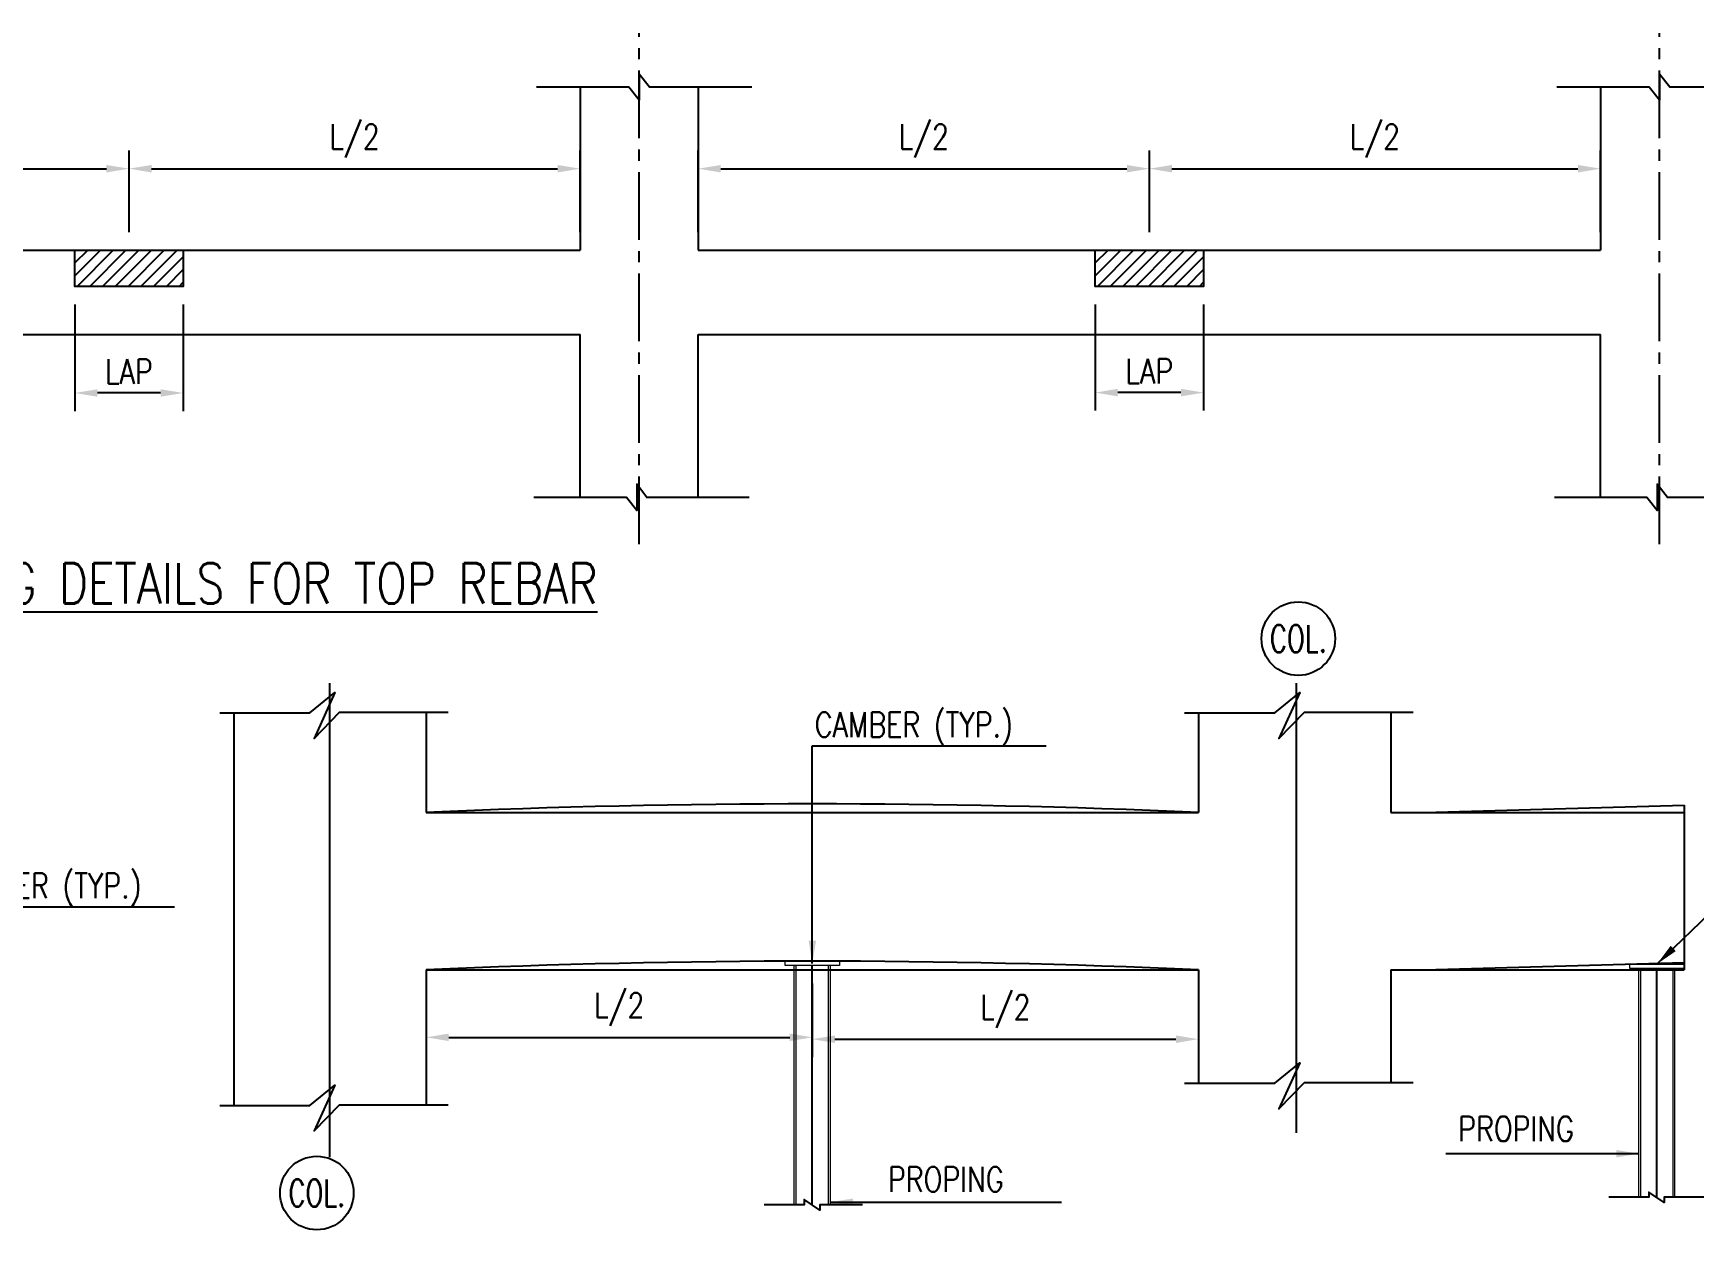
# Model space of a CAD drawing. Extents: x 345615 to 1272425, y -526289 to -156124.
# Drawn here: x 501467 to 519871, y -316564 to -303302 of the extents above; entities that cross this region are included whole.
import ezdxf
from ezdxf.enums import TextEntityAlignment as Align
from ezdxf.lldxf.tags import DXFTag

# ---------------------------------------------------------------- set-up
doc = ezdxf.new("R2010")
doc.units = 0
doc.header["$LTSCALE"] = 500
doc.header["$MEASUREMENT"] = 0
doc.header["$PDMODE"] = 35
doc.header["$PDSIZE"] = -15
doc.linetypes.add('CENTER2', pattern=[1.125, 0.75, -0.125, 0.125, -0.125])
doc.layers.get('DEFPOINTS').update_dxf_attribs({"color": 4})
for name, color, linetype in [('BEAM', 4, 'Continuous'), ('CEN', 8, 'CENTER'), ('col & circal', 8, 'CENTER2'), ('CUTOUT2', 9, 'Continuous'), ('DIM', 5, 'Continuous'), ('hat', 8, 'Continuous'), ('S-COLUMN', 1, 'Continuous'), ('S-COLUMN CIRCLE', 9, 'Continuous'), ('S-COLUMN NO', 2, 'Continuous'), ('S-CONCRET LINE', 4, 'Continuous'), ('S-DIM-1', 5, 'Continuous'), ('S-GRIDE LINE', 8, 'CENTER'), ('S-R.C.C. PILE CAP', 40, 'Continuous'), ('S-REINFORCEMENT', 6, 'Continuous'), ('S-TEXT-1', 4, 'Continuous'), ('S-TITLE', 6, 'Continuous')]:
    doc.layers.add(name, color=color, linetype=linetype)
doc.styles.add('ROMANS', font='simplex.shx', dxfattribs={"width": 0.8, "height": 275, "bigfont": 'bigfont.shx'})
doc.styles.add('ROMENT', font='simplex.shx', dxfattribs={"bigfont": 'bigfont.shx'})
tags = doc.linetypes.add('CENTER', pattern=[2, 1.25, -0.25, 0.25, -0.25]).pattern_tags.tags
tags[10:11] = [DXFTag(74, 4), DXFTag(75, 0), DXFTag(340, '0'), DXFTag(46, 1.0), DXFTag(50, 0.0), DXFTag(44, 0.0), DXFTag(45, 0.0)]
tags[8:9] = [DXFTag(74, 4), DXFTag(75, 0), DXFTag(340, '0'), DXFTag(46, 1.0), DXFTag(50, 0.0), DXFTag(44, 0.0), DXFTag(45, 0.0)]
tags[6:7] = [DXFTag(74, 4), DXFTag(75, 0), DXFTag(340, '0'), DXFTag(46, 1.0), DXFTag(50, 0.0), DXFTag(44, 0.0), DXFTag(45, 0.0)]
tags[4:5] = [DXFTag(74, 4), DXFTag(75, 0), DXFTag(340, '0'), DXFTag(46, 1.0), DXFTag(50, 0.0), DXFTag(44, 0.0), DXFTag(45, 0.0)]
tags = doc.linetypes.add('HIDDEN', pattern=[0.375, 0.25, -0.125]).pattern_tags.tags
tags[6:7] = [DXFTag(74, 4), DXFTag(75, 0), DXFTag(340, '0'), DXFTag(46, 1.0), DXFTag(50, 0.0), DXFTag(44, 0.0), DXFTag(45, 0.0)]
tags[4:5] = [DXFTag(74, 4), DXFTag(75, 0), DXFTag(340, '0'), DXFTag(46, 1.0), DXFTag(50, 0.0), DXFTag(44, 0.0), DXFTag(45, 0.0)]
doc.dimstyles.new('dim100', dxfattribs={"dimtxt": 250, "dimasz": 250, "dimexe": 200, "dimexo": 200, "dimgap": 100, "dimtad": 1, "dimdec": 0, "dimzin": 0, "dimdsep": 46, "dimtxsty": 'ROMANS', "dimcen": 0, "dimclrd": 5, "dimclre": 5, "dimclrt": 4, "dimadec": 0, "dimazin": 0, "dimtfac": 1, "dimtdec": 0, "dimtix": 1, "dimtofl": 0, "dimtmove": 2, "dimatfit": 3, "dimfxl": 0, "dimtolj": 1, "dimtzin": 0, "dimlwd": -1, "dimlwe": -1, "dimarcsym": 0})

# ---------------------------------------------------------------- blocks, each defined once
blk = doc.blocks.new('*D121')
at = {"layer": 'DEFPOINTS', "color": 0}
for p in [(502529, -304803), (497529, -305707), (502529, -305707)]:
    blk.add_point(p, dxfattribs=at)
at = {"layer": 'S-DIM-1', "color": 5}
for p, q in [((497529, -305507), (497529, -304603)), ((502529, -305507), (502529, -304603)), ((497779, -304803), (502279, -304803))]:
    blk.add_line(p, q, dxfattribs=at)
for points in [[(497779, -304762), (497779, -304845), (497529, -304803)], [(502279, -304762), (502279, -304845), (502529, -304803)]]:
    blk.add_solid(points, dxfattribs=at)
at = {"layer": 'S-DIM-1', "color": 4, "insert": (500029, -304494), "char_height": 275, "attachment_point": 5, "style": 'ROMANS'}
blk.add_mtext('\\A1;L/2', dxfattribs=at)
blk = doc.blocks.new('*D122')
at = {"layer": 'DEFPOINTS', "color": 0}
for p in [(507529, -304803), (502529, -305707), (507529, -305707)]:
    blk.add_point(p, dxfattribs=at)
at = {"layer": 'S-DIM-1', "color": 5}
for p, q in [((502529, -305507), (502529, -304603)), ((507529, -305507), (507529, -304603)), ((502779, -304803), (507279, -304803))]:
    blk.add_line(p, q, dxfattribs=at)
for points in [[(502779, -304762), (502779, -304845), (502529, -304803)], [(507279, -304762), (507279, -304845), (507529, -304803)]]:
    blk.add_solid(points, dxfattribs=at)
at = {"layer": 'S-DIM-1', "color": 4, "insert": (505029, -304494), "char_height": 275, "attachment_point": 5, "style": 'ROMANS'}
blk.add_mtext('\\A1;L/2', dxfattribs=at)
blk = doc.blocks.new('*D123')
at = {"layer": 'DEFPOINTS', "color": 0}
for p in [(513838, -304803), (508838, -305707), (513838, -305707)]:
    blk.add_point(p, dxfattribs=at)
at = {"layer": 'S-DIM-1', "color": 5}
for p, q in [((508838, -305507), (508838, -304603)), ((513838, -305507), (513838, -304603)), ((509088, -304803), (513588, -304803))]:
    blk.add_line(p, q, dxfattribs=at)
for points in [[(509088, -304762), (509088, -304845), (508838, -304803)], [(513588, -304762), (513588, -304845), (513838, -304803)]]:
    blk.add_solid(points, dxfattribs=at)
at = {"layer": 'S-DIM-1', "color": 4, "insert": (511338, -304494), "char_height": 275, "attachment_point": 5, "style": 'ROMANS'}
blk.add_mtext('\\A1;L/2', dxfattribs=at)
blk = doc.blocks.new('*D124')
at = {"layer": 'DEFPOINTS', "color": 0}
for p in [(518838, -304803), (513838, -305707), (518838, -305707)]:
    blk.add_point(p, dxfattribs=at)
at = {"layer": 'S-DIM-1', "color": 5}
for p, q in [((513838, -305507), (513838, -304603)), ((518838, -305507), (518838, -304603)), ((514088, -304803), (518588, -304803))]:
    blk.add_line(p, q, dxfattribs=at)
for points in [[(514088, -304762), (514088, -304845), (513838, -304803)], [(518588, -304762), (518588, -304845), (518838, -304803)]]:
    blk.add_solid(points, dxfattribs=at)
at = {"layer": 'S-DIM-1', "color": 4, "insert": (516338, -304494), "char_height": 275, "attachment_point": 5, "style": 'ROMANS'}
blk.add_mtext('\\A1;L/2', dxfattribs=at)
blk = doc.blocks.new('*D130')
at = {"layer": 'DEFPOINTS', "color": 0}
for p in [(501929, -306108), (503129, -306108), (501929, -307289)]:
    blk.add_point(p, dxfattribs=at)
at = {"layer": 'S-DIM-1', "color": 5}
for p, q in [((501929, -306308), (501929, -307489)), ((503129, -306308), (503129, -307489)), ((502879, -307289), (502179, -307289))]:
    blk.add_line(p, q, dxfattribs=at)
for points in [[(502179, -307248), (502179, -307331), (501929, -307289)], [(502879, -307248), (502879, -307331), (503129, -307289)]]:
    blk.add_solid(points, dxfattribs=at)
at = {"layer": 'S-DIM-1', "color": 4, "insert": (502529, -307052), "char_height": 275, "attachment_point": 5, "style": 'ROMANS'}
blk.add_mtext('\\A1;LAP', dxfattribs=at)
blk = doc.blocks.new('*D131')
at = {"layer": 'DEFPOINTS', "color": 0}
for p in [(513238, -306108), (514438, -306108), (513238, -307285)]:
    blk.add_point(p, dxfattribs=at)
at = {"layer": 'S-DIM-1', "color": 5}
for p, q in [((513238, -306308), (513238, -307485)), ((514438, -306308), (514438, -307485)), ((514188, -307285), (513488, -307285))]:
    blk.add_line(p, q, dxfattribs=at)
for points in [[(513488, -307243), (513488, -307327), (513238, -307285)], [(514188, -307243), (514188, -307327), (514438, -307285)]]:
    blk.add_solid(points, dxfattribs=at)
at = {"layer": 'S-DIM-1', "color": 4, "insert": (513838, -307047), "char_height": 275, "attachment_point": 5, "style": 'ROMANS'}
blk.add_mtext('\\A1;LAP', dxfattribs=at)
blk = doc.blocks.new('*D852')
at = {"layer": 'DEFPOINTS', "color": 0}
for p in [(505823, -313683), (510102, -313635), (510102, -314431)]:
    blk.add_point(p, dxfattribs=at)
at = {"layer": 'S-DIM-1', "color": 5}
for p, q in [((505823, -313883), (505823, -314631)), ((510102, -313835), (510102, -314631)), ((506073, -314431), (509852, -314431))]:
    blk.add_line(p, q, dxfattribs=at)
for points in [[(506073, -314389), (506073, -314472), (505823, -314431)], [(509852, -314389), (509852, -314472), (510102, -314431)]]:
    blk.add_solid(points, dxfattribs=at)
at = {"layer": 'S-DIM-1', "color": 4, "insert": (507962, -314121), "char_height": 275, "attachment_point": 5, "style": 'ROMANS'}
blk.add_mtext('\\A1;{L/2}', dxfattribs=at)
blk = doc.blocks.new('*D853')
at = {"layer": 'DEFPOINTS', "color": 0}
for p in [(510102, -313635), (514382, -313683), (514382, -314451)]:
    blk.add_point(p, dxfattribs=at)
at = {"layer": 'S-DIM-1', "color": 5}
for p, q in [((510102, -313835), (510102, -314651)), ((514382, -313883), (514382, -314651)), ((510352, -314451), (514132, -314451))]:
    blk.add_line(p, q, dxfattribs=at)
for points in [[(510352, -314410), (510352, -314493), (510102, -314451)], [(514132, -314410), (514132, -314493), (514382, -314451)]]:
    blk.add_solid(points, dxfattribs=at)
at = {"layer": 'S-DIM-1', "color": 4, "insert": (512242, -314142), "char_height": 275, "attachment_point": 5, "style": 'ROMANS'}
blk.add_mtext('\\A1;{L/2}', dxfattribs=at)

msp = doc.modelspace()

# ---------------------------------------------------------------- hatches: boundary and pattern name
at = {"layer": 'BEAM'}
h = msp.add_hatch(dxfattribs=at)
h.set_pattern_fill('ANSI31', color=253, scale=800, style=0)
h.set_pattern_definition([(45, (-5149827.18, 1961425.34), (-70.7106781, 70.7106781), [])])
h.paths.add_polyline_path([(501929.354, -305706.538), (501929.354, -306107.649), (503129.354, -306107.649), (503129.354, -305706.538)])
h = msp.add_hatch(dxfattribs=at)
h.set_pattern_fill('ANSI31', color=253, scale=800, style=0)
h.set_pattern_definition([(45, (-5138518.42, 1961425.34), (-70.7106781, 70.7106781), [])])
h.paths.add_polyline_path([(513238.117, -305706.538), (513238.117, -306107.649), (514438.117, -306107.649), (514438.117, -305706.538)])

# ---------------------------------------------------------------- linework, layer by layer
at = {"layer": 'BEAM', "elevation": 0}
for points in [[(501929.354, -305706.538), (503129.354, -305706.538), (503129.354, -306107.649), (501929.354, -306107.649)], [(513238.117, -305706.538), (514438.117, -305706.538), (514438.117, -306107.649), (513238.117, -306107.649)]]:
    msp.add_lwpolyline(points, close=True, dxfattribs=at)
at = {"layer": 'CEN'}
for p, q in [((504756.108, -315760.469, 0), (504756.108, -310504.743, 0)), ((515468.331, -315488.101, 0), (515468.331, -310504.743, 0))]:
    msp.add_line(p, q, dxfattribs=at)
at = {"layer": 'col & circal', "linetype": 'CENTER2', "ltscale": 2}
for p, q in [((508183.735, -308965.706, 0), (508183.735, -303301.581, 0)), ((519492.499, -308965.706, 0), (519492.499, -303301.581, 0))]:
    msp.add_line(p, q, dxfattribs=at)
at = {"layer": 'CUTOUT2', "linetype": 'Continuous', "elevation": 0}
for points in [[(509430.754, -303900.643), (508296.22, -303900.619), (508183.735, -303755.02), (508183.735, -304044.943), (508068.4, -303900.619), (507043.813, -303900.652)], [(520739.518, -303900.643), (519604.984, -303900.619), (519492.499, -303755.02), (519492.499, -304044.943), (519377.164, -303900.619), (518352.576, -303900.652)], [(509404.001, -308446.738), (508269.467, -308446.714), (508156.982, -308301.115), (508156.982, -308591.038), (508041.647, -308446.714), (507017.06, -308446.747)], [(520712.765, -308446.738), (519578.231, -308446.714), (519465.746, -308301.115), (519465.746, -308591.038), (519350.411, -308446.714), (518325.823, -308446.747)]]:
    msp.add_lwpolyline(points, dxfattribs=at)
at = {"layer": 'DIM', "color": 8, "elevation": 244.169}
for points in [[(520020.273, -316204), (519544.283, -316204), (519544.283, -316262.228), (519373.897, -316145.773), (519373.897, -316204), (518930.773, -316204)], [(510659.568, -316286.899), (510183.579, -316286.899), (510183.579, -316345.127), (510013.193, -316228.672), (510013.193, -316286.899), (509570.068, -316286.899)]]:
    msp.add_lwpolyline(points, dxfattribs=at)
at = {"layer": 'hat', "elevation": 0}
for points in [[(503534.297, -310834.109), (504534.643, -310834.109), (504811.211, -310610.171), (504579.499, -311117.765), (504863.54, -310826.646), (506067.286, -310826.646)], [(514226.499, -310834.109), (515226.842, -310834.109), (515503.413, -310610.171), (515271.698, -311117.765), (515555.739, -310826.646), (516759.488, -310826.646)], [(514226.499, -314938.01), (515226.842, -314938.01), (515503.413, -314714.072), (515271.698, -315221.666), (515555.739, -314930.547), (516759.488, -314930.547)], [(503534.297, -315184.652), (504534.643, -315184.652), (504811.211, -314960.714), (504579.499, -315468.311), (504863.54, -315177.189), (506067.286, -315177.189)]]:
    msp.add_lwpolyline(points, dxfattribs=at)
at = {"layer": 'S-COLUMN', "color": 10, "ltscale": 2}
for p, q in [((503689.442, -310834.109, 0), (503689.442, -315184.652, 0)), ((505822.774, -310826.646, 0), (505822.774, -311939.524, 0)), ((514381.645, -310834.109, 0), (514381.645, -311939.524, 0)), ((516514.976, -310826.646, 0), (516514.976, -311939.524, 0)), ((505822.774, -313682.806, 0), (505822.774, -315177.189, 0)), ((514381.645, -313682.806, 0), (514381.645, -314938.01, 0)), ((516514.976, -313682.806, 0), (516514.976, -314930.547, 0))]:
    msp.add_line(p, q, dxfattribs=at)
at = {"layer": 'S-COLUMN CIRCLE'}
for centre in [(515488.297, -310012.089, 0), (515488.297, -310012.089, 0), (504610.822, -316156.479, 0), (504610.822, -316156.479, 0)]:
    msp.add_circle(centre, 407.525, dxfattribs=at)
at = {"layer": 'S-CONCRET LINE', "color": 130}
for p, q in [((507529.354, -303899.982, 0), (507529.354, -305706.538, 0)), ((508838.117, -303899.982, 0), (508838.117, -305706.538, 0)), ((518838.117, -303899.982, 0), (518838.117, -305706.538, 0)), ((497529.354, -305706.538, 0), (507529.354, -305706.538, 0)), ((497529.354, -305706.538, 0), (507529.354, -305706.538, 0)), ((508838.117, -305706.538, 0), (518838.117, -305706.538, 0)), ((497529.354, -306640.174, 0), (503148.48, -306640.174, 0)), ((497529.354, -306640.174, 0), (507529.354, -306640.174, 0)), ((507529.354, -308446.731, 0), (507529.354, -306640.174, 0)), ((508838.117, -308446.731, 0), (508838.117, -306640.174, 0)), ((508838.117, -306640.174, 0), (518838.117, -306640.174, 0)), ((518838.117, -308446.731, 0), (518838.117, -306640.174, 0)), ((505822.774, -311939.524, 0), (514381.645, -311939.524, 0)), ((516514.976, -311939.524, 0), (519762.914, -311939.524, 0)), ((519762.914, -311939.524, 0), (519762.914, -313682.806, 0)), ((505822.774, -313682.806, 0), (514381.645, -313682.806, 0)), ((516514.976, -313682.806, 0), (519762.914, -313682.806, 0))]:
    msp.add_line(p, q, dxfattribs=at)
at = {"layer": 'S-CONCRET LINE', "color": 8, "linetype": 'HIDDEN', "ltscale": 2}
msp.add_line((519762.914, -311859.058, 0), (519762.914, -311939.524, 0), dxfattribs=at)
at = {"layer": 'S-CONCRET LINE', "color": 8, "linetype": 'HIDDEN', "ltscale": 2, "elevation": 0}
for points in [[(516514.976, -311939.524), (516884.585, -311939.524), (519762.914, -311859.058)], [(516514.976, -313682.806), (516884.585, -313682.806), (519762.914, -313602.34)]]:
    msp.add_lwpolyline(points, dxfattribs=at)
at = {"layer": 'S-CONCRET LINE', "color": 8, "linetype": 'HIDDEN', "ltscale": 2}
for centre in [(510102.209, -407274.685, 0), (510102.209, -409017.967, 0)]:
    msp.add_arc(centre, 95431.161, 87.42981398, 92.57018602, dxfattribs=at)
at = {"layer": 'S-GRIDE LINE', "ltscale": 250}
for p, q in [((510102.209, -316289.512, 244.169), (510102.209, -313634.806, 432.352)), ((519462.914, -316206.613, 244.169), (519462.914, -313667.113, 432.352))]:
    msp.add_line(p, q, dxfattribs=at)
at = {"layer": 'S-REINFORCEMENT', "lineweight": 0}
for p, q in [((509902.209, -316286.899, 244.286), (509902.209, -313634.806, 432.352)), ((510302.209, -316286.899, 244.286), (510302.209, -313634.806, 432.352)), ((519262.914, -316204, 244.286), (519262.914, -313667.113, 432.352)), ((519662.914, -316204, 244.286), (519662.914, -313667.113, 432.352))]:
    msp.add_line(p, q, dxfattribs=at)
at = {"layer": 'S-REINFORCEMENT', "color": 8, "linetype": 'HIDDEN', "lineweight": 0, "ltscale": 250}
for p, q in [((509922.209, -316286.899, 244.286), (509922.209, -313634.806, 432.352)), ((510282.209, -316286.899, 244.286), (510282.209, -313634.806, 432.352)), ((519282.914, -316204, 244.286), (519282.914, -313667.113, 432.352)), ((519642.914, -316204, 244.286), (519642.914, -313667.113, 432.352))]:
    msp.add_line(p, q, dxfattribs=at)
at = {"layer": 'S-REINFORCEMENT', "lineweight": 0, "elevation": 0}
for points in [[(509802.209, -313586.806), (510402.209, -313586.806), (510402.209, -313634.806), (509802.209, -313634.806)], [(519162.914, -313619.113), (519762.914, -313619.113), (519762.914, -313667.113), (519162.914, -313667.113)]]:
    msp.add_lwpolyline(points, close=True, dxfattribs=at)

# ---------------------------------------------------------------- texts
at = {"layer": 'S-COLUMN NO', "style": 'ROMANS', "width": 0.7}
for p in [(515488.297, -310012.089, 0), (504610.822, -316156.479, 0)]:
    msp.add_text('COL.', height=300, dxfattribs=at).set_placement(p, align=Align.MIDDLE)
at = {"layer": 'S-TEXT-1', "style": 'ROMENT', "width": 0.8}
for p in [(510129.338, -311102.304, 0), (500471.726, -312887.471, 0)]:
    msp.add_text('CAMBER (TYP.)', height=275, dxfattribs=at).set_placement(p)
for p in [(517260.626, -315444.589, 284222.269), (510940.297, -316004.089, 284222.269)]:
    msp.add_text('PROPING', height=275, dxfattribs=at).set_placement(p, align=Align.MIDDLE_LEFT)
at = {"layer": 'S-TITLE', "style": 'ROMANS', "width": 0.8}
msp.add_text('%%UTYPICAL LAPPING DETAILS FOR TOP REBAR', height=450, dxfattribs=at).set_placement((502583.75, -309399.05, 0), align=Align.MIDDLE_CENTER)

# ---------------------------------------------------------------- dimensions: what is measured, and where the dimension line sits
at = {"layer": 'S-DIM-1'}
for base, p1, p2, text, override, picture, middle in [((502529.354, -304803.26, 0), (497529.354, -305706.538, 0), (502529.354, -305706.538, 0), 'L/2', {"dimarcsym": 1}, '*D121', (500029.354, -304493.736, 0)), ((507529.354, -304803.26, 0), (502529.354, -305706.538, 0), (507529.354, -305706.538, 0), 'L/2', {"dimarcsym": 1}, '*D122', (505029.354, -304493.736, 0)), ((513838.117, -304803.26, 0), (508838.117, -305706.538, 0), (513838.117, -305706.538, 0), 'L/2', {"dimarcsym": 1}, '*D123', (511338.117, -304493.736, 0)), ((518838.117, -304803.26, 0), (513838.117, -305706.538, 0), (518838.117, -305706.538, 0), 'L/2', {"dimarcsym": 1}, '*D124', (516338.117, -304493.736, 0)), ((510102.209, -314430.529, 0), (505822.774, -313682.806, 0), (510102.209, -313634.806, 0), '{L/2}', {"dimtxsty": 'ROMANS', "dimarcsym": 1}, '*D852', (507962.492, -314121.005, 0)), ((514381.645, -314451.362, 0), (510102.209, -313634.806, 0), (514381.645, -313682.806, 0), '{L/2}', {"dimtxsty": 'ROMANS', "dimarcsym": 1}, '*D853', (512241.927, -314141.838, 0))]:
    dim = msp.add_linear_dim(base=base, p1=p1, p2=p2, text=text, dimstyle='dim100', override=override, dxfattribs=at)
    dim.commit()
    dim.dimension.update_dxf_attribs({"geometry": picture, "text_midpoint": middle})
for base, p1, p2, picture, middle in [((501929.354, -307289.387, 0), (503129.354, -306107.649, 0), (501929.354, -306107.649, 0), '*D130', (502529.354, -307051.887, 0)), ((513238.117, -307284.887, 0), (514438.117, -306107.649, 0), (513238.117, -306107.649, 0), '*D131', (513838.117, -307047.387, 0))]:
    dim = msp.add_linear_dim(base=base, p1=p1, p2=p2, angle=180, text='LAP', dimstyle='dim100', override={"dimarcsym": 1}, dxfattribs=at)
    dim.commit()
    dim.dimension.update_dxf_attribs({"geometry": picture, "text_midpoint": middle})

# ---------------------------------------------------------------- leaders
at = {"layer": 'S-R.C.C. PILE CAP'}
for points in [[(510102.209, -313610.806, 0), (510102.209, -311201.029, 0), (512692.568, -311201.029, 0)], [(500218.41, -314032.786, 0), (500444.597, -312986.197, 0), (503034.957, -312986.197, 0)], [(519462.914, -313619.113, 0), (520139.209, -312970.529, 0), (522762.797, -312970.529, 0)], [(519262.914, -315720.756, 298.886), (517124.531, -315720.756, 298.886)], [(510302.209, -316258.256, 298.886), (512863.068, -316258.256, 298.886)]]:
    msp.add_leader(points, dimstyle='dim100', override={"dimgap": 100, "dimtad": 0, "dimarcsym": 1}, dxfattribs=at)

doc.saveas('drawing.dxf')
